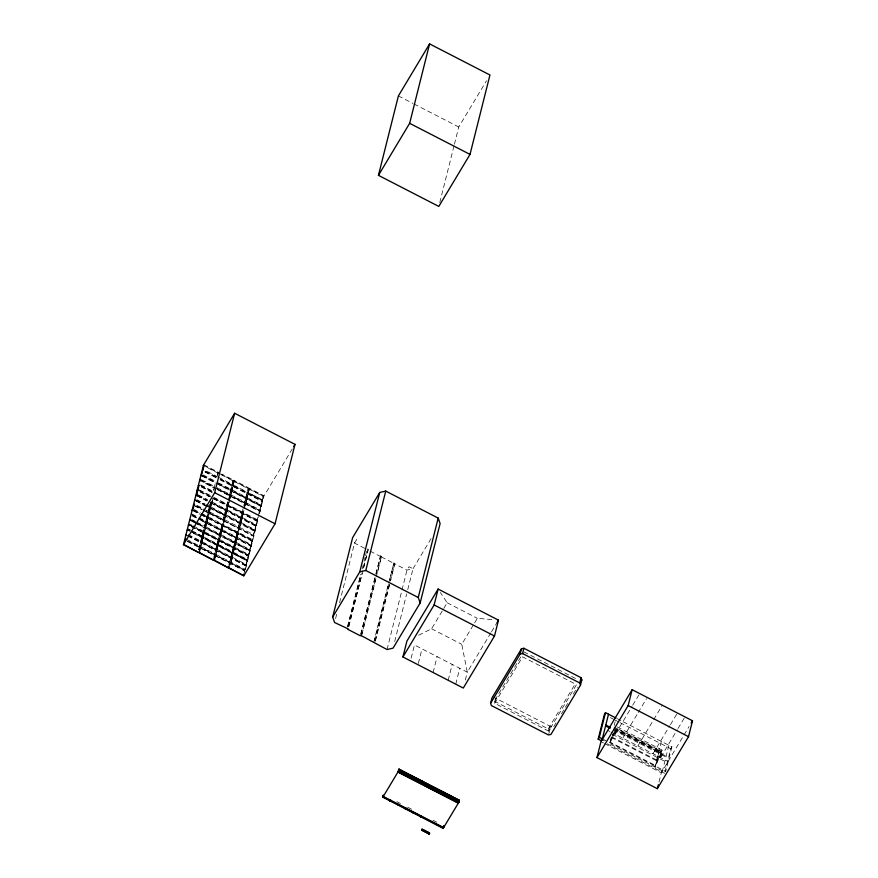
<?xml version="1.0" encoding="UTF-8"?>
<svg xmlns="http://www.w3.org/2000/svg" width="878" height="878" viewBox="0 0 878 878"><rect width="100%" height="100%" fill="white"/><g stroke="black" fill="none" stroke-linecap="round" stroke-linejoin="round"><path stroke-width="0.66" stroke-dasharray="4.39 3.29" d="M198.637 549.694L210.127 503.939M213.595 490.133L214.144 487.948L202.511 481.967M215.121 484.085L214.298 487.356L201.501 480.771M205.156 471.442L216.789 477.434L217.963 472.77M198.845 549.979L199.668 546.698L189.198 541.309M199.328 546.917L200.919 541.737L190.449 536.348M200.579 541.956L202.159 536.776L194.016 532.584M201.83 536.996L203.411 531.816L195.267 527.623M203.07 532.024L204.662 526.844L195.355 522.059M204.322 527.063L205.902 521.883L198.922 518.294M205.562 522.103L207.153 516.923L194.356 510.327M206.813 517.142L208.393 511.962L206.067 510.755M208.624 512.467L208.064 512.17L209.644 506.99L206.154 505.201M209.304 507.21L210.896 502.029M213.804 490.418L214.627 487.136M217.546 475.525L218.37 472.254L204.409 465.066M199.196 549.99L211.038 501.437M199.218 552.471L200.393 547.795M214.989 554.984L200.458 547.499L201.633 542.834M216.24 550.023L201.71 542.538L202.884 537.874M217.481 545.051L202.961 537.577L204.124 532.913M218.732 540.091L204.201 532.617L205.375 527.941M219.972 535.13L205.452 527.645L206.626 522.981M221.223 530.169L206.692 522.684L207.867 518.02M209.118 513.059L207.943 517.724L209.524 512.543L223.484 519.732L221.904 524.912M223.714 520.237L209.194 512.763L210.358 508.088M224.966 515.276L210.435 507.791L211.609 503.127M226.206 510.316L211.686 502.831L212.235 500.647M199.975 550.561L200.799 547.29L214.759 554.479L213.661 558.847M200.458 547.499L202.05 542.319L216.01 549.507L214.419 554.687M201.71 542.538L203.29 537.358L217.25 544.547L215.67 549.727M202.961 537.577L204.541 532.397L218.501 539.586L216.921 544.766M204.201 532.617L205.792 527.437L219.752 534.625L218.161 539.805M205.452 527.645L207.032 522.465L220.993 529.654L219.412 534.834M206.692 522.684L208.284 517.504L222.244 524.693L220.652 529.873M209.194 512.763L210.775 507.572L224.735 514.771L223.155 519.952M210.435 507.791L212.026 502.611L225.986 509.8L224.395 514.98M211.686 502.831L212.992 498.737M213.727 557.475L227.709 501.777M233.054 480.54L229.235 495.73L229.718 494.918L216.921 488.322M225.646 510.019L227.226 504.839L214.43 498.254M226.886 505.059L227.929 502.062M228.62 499.286L229.718 494.918M229.388 495.126L230.969 489.946L217.009 482.757M230.629 490.165L232.22 484.985L220.587 478.993M231.88 485.205L233.46 480.025L221.827 474.032M214.012 558.858L228.554 500.976M228.708 500.383L233.614 480.826M214.583 559.143L215.483 555.576M230.08 562.754L215.56 555.28L216.723 550.605M217.974 545.644L216.8 550.308L231.331 557.793M232.571 552.833L218.051 545.348L219.226 540.683M233.822 547.861L219.291 540.387L220.466 535.723M235.063 542.9L220.543 535.415L221.717 530.751M236.314 537.94L221.794 530.455L222.957 525.79M224.208 520.83L223.034 525.494L224.625 520.314L224.131 521.126M238.805 528.007L224.285 520.533L225.459 515.869M240.056 523.047L225.525 515.562L226.7 510.897M241.296 518.086L226.776 510.601L227.951 505.937M229.125 501.272L228.028 505.64L229.334 501.547M229.268 500.679L230.442 496.015M245.039 503.193L230.519 495.708L231.693 491.043M246.29 498.232L231.759 490.747L232.933 486.083M234.185 481.122L233.01 485.786L234.591 480.606L248.551 487.795L246.97 492.975M215.066 558.331L215.889 555.061L229.849 562.249L228.752 566.617M215.56 555.28L217.14 550.089L231.101 557.289L229.52 562.469M216.657 550.912L218.392 545.128L232.352 552.317L230.76 557.497M218.051 545.348L219.632 540.168L233.592 547.356L232.011 552.536M219.291 540.387L220.883 535.207L234.843 542.395L233.252 547.576M220.543 535.415L222.123 530.235L236.083 537.435L234.503 542.615M221.794 530.455L223.374 525.274L237.334 532.463L235.754 537.643M224.285 520.533L225.865 515.353L239.826 522.542L238.245 527.722M225.525 515.562L227.117 510.381L241.077 517.581L239.485 522.761M226.776 510.601L228.357 505.421L242.317 512.609L240.737 517.79M230.036 498.77L230.859 495.499L244.808 502.688L243.996 505.958M230.519 495.708L232.099 490.528L246.059 497.716L244.479 502.907M231.759 490.747L233.35 485.567L247.311 492.756L245.719 497.936M228.818 565.245L243.074 508.461M243.777 505.684L248.145 488.311M228.829 567.715L243.645 508.757M243.799 508.153L248.704 488.596M230.574 563.347L230.98 562.831L244.94 570.02L244.457 570.832L257.902 517.329M244.611 570.239L230.651 563.05L231.814 558.386M246.422 565.564L231.891 558.079L233.065 553.414M247.662 560.603L233.142 553.118L234.316 548.454M248.913 555.642L234.382 548.157L235.556 543.493M250.164 550.671L235.633 543.197L236.808 538.532M251.404 545.71L236.884 538.225L238.048 533.561M239.299 528.6L238.125 533.264L238.618 532.452L252.579 539.641L252.085 540.453M253.896 535.789L239.376 528.304L240.55 523.639M255.147 530.817L240.616 523.343L241.79 518.678M256.398 525.856L241.867 518.371L243.041 513.707M243.941 510.14L243.118 513.41L243.601 512.598L257.561 519.787L257.078 520.599M244.358 508.45L245.533 503.785M260.129 510.963L245.61 503.489L246.784 498.825M261.381 506.002L246.85 498.517L248.024 493.853M249.275 488.892L248.101 493.557L249.659 488.431L263.641 495.565L262.061 500.745M230.431 565.015L230.98 562.831M231.133 562.238L232.231 557.87L246.191 565.059L245.094 569.427L231.133 562.238L230.651 563.05M231.891 558.079L233.482 552.899L247.442 560.087L245.851 565.278M233.142 553.118L234.722 547.938L248.683 555.126L247.585 559.495L247.102 560.307L194.126 532.068M234.382 548.157L235.973 542.977L249.934 550.166L248.342 555.346M235.633 543.197L237.214 538.016L251.174 545.205L249.593 550.385M236.884 538.225L238.465 533.045L252.425 540.233L250.845 545.425M239.376 528.304L240.956 523.123L254.916 530.312L253.336 535.492M240.616 523.343L242.207 518.163L256.167 525.351L254.576 530.531M241.867 518.371L243.447 513.191L257.408 520.38L255.827 525.56M245.401 505.454L245.95 503.27L259.91 510.458L259.087 513.729M245.61 503.489L247.19 498.309L261.15 505.498L259.416 511.27M246.85 498.517L248.441 493.337L262.401 500.526L260.81 505.706M258.319 515.638L263.235 496.081M243.843 574.388L244.666 571.106M245.445 569.438L258.736 516.527M259.438 513.751L263.795 496.377L292.231 448.976M439.801 202.456L454.102 145.539M454.431 144.212L458.755 127.003L486.5 80.765M335.594 618.551L337.251 611.933M339.577 602.67L354.547 543.109L356.589 539.696L354.613 538.675M347.633 626.255L360.606 574.629M347.6 627.09L360.891 574.146M362.23 568.845L365.215 556.937M365.555 555.609L366.883 550.319M348.61 626.76L368.189 549.496L367.213 548.991M348.906 626.266L362.208 573.323M363.536 568.033L368.189 549.496M360.66 634.454L375.619 574.892M375.949 573.564L380.569 555.873L381.546 556.378L377.222 573.586M360.957 633.96L380.569 555.873M361.308 636.276L375.938 578.042M376.267 576.714L381.546 556.378M361.934 634.465L375.894 578.876M373.688 642.652L388.306 584.419M388.647 583.091L393.926 562.754L394.902 563.259L390.578 580.457M374.302 640.841L389.272 581.28M389.602 579.963L393.926 562.754M375.323 640.512L394.902 563.259M375.29 641.346L390.249 581.785M387.033 649.533L401.663 591.3M402.003 589.972L406.986 570.118L409.038 566.705L413 568.746L407.008 592.573M394.705 641.544L406.679 593.89M411.134 658.204L414.46 644.968L467.283 672.175L464.956 681.438M418.345 663.417L422 648.853M433.106 672.515L437.101 656.623M448.197 680.285L452.192 664.405M455.748 684.171L459.732 668.29M494.698 703.311L522.586 656.821L576.539 684.599L548.651 731.1L494.698 703.311L495.938 698.35M548.651 731.1L549.891 726.128M548.849 733.668L549.837 729.717L552.273 729.168M662.451 770.906L609.628 743.71L611.121 737.75M614.227 725.393L615.138 721.738M610.265 742.217L611.439 737.531L615.324 731.067L610.265 742.217L655.537 765.539L660.596 754.378L656.711 760.853L655.537 765.539M615.28 734.282L617.135 726.885L662.407 750.207L660.552 757.604M661.332 741.416L654.9 767.021L661.2 753.379L615.928 730.057L614.567 735.479L632.028 706.373M611.626 736.807L656.898 760.128L659.345 750.383L614.073 727.061M661.2 753.379L659.839 758.79L677.3 729.684M656.898 760.128L661.694 751.392L616.422 728.081M658.983 782.068L661.31 772.794L689.032 726.6M668.882 745.301L662.692 769.907L661.562 771.795M664.909 772.058L670.77 748.736L671.9 746.849L622.019 721.167M671.9 746.849L665.722 771.466L602.33 738.826M615.39 731.231L609.628 743.71M218.37 472.254L217.887 473.066L205.09 466.47M216.789 477.434L217.272 476.622L205.639 470.63M211.532 503.423L212.026 502.611M209.162 507.802L209.644 506.99M210.292 508.395L210.775 507.572M207.91 512.774L208.393 511.962M209.041 513.356L209.524 512.543M206.659 517.735L207.153 516.923M207.79 518.316L208.284 517.504M205.419 522.695L205.902 521.883M206.549 523.277L207.032 522.465M204.168 527.656L204.662 526.844M232.977 480.837L233.46 480.025M205.298 528.249L205.792 527.437M202.928 532.628L203.411 531.816M234.108 481.418L234.591 480.606M231.726 485.797L232.22 484.985M204.058 533.209L204.541 532.397M201.677 537.588L202.159 536.776M232.857 486.379L233.35 485.567M230.486 490.758L230.969 489.946M202.807 538.17L203.29 537.358M200.425 542.549L200.919 541.737M231.616 491.34L232.099 490.528M201.556 543.131L202.05 542.319M199.185 547.51L199.668 546.698M230.365 496.311L230.859 495.499M200.316 548.102L200.799 547.29M226.743 505.651L227.226 504.839M227.874 506.233L228.357 505.421M225.492 510.612L225.986 509.8M226.623 511.194L227.117 510.381M224.252 515.584L224.735 514.771M225.383 516.165L225.865 515.353M223.001 520.544L223.484 519.732M221.75 525.505L222.244 524.693M222.891 526.087L223.374 525.274M220.51 530.466L220.993 529.654M221.64 531.058L222.123 530.235M219.259 535.437L219.752 534.625M220.389 536.019L220.883 535.207M218.018 540.398L218.501 539.586M246.817 493.568L247.311 492.756M219.149 540.98L219.632 540.168M216.767 545.359L217.25 544.547M247.947 494.149L248.441 493.337M245.577 498.539L246.059 497.716M217.898 545.94L218.392 545.128M215.516 550.319L216.01 549.507M246.707 499.121L247.19 498.309M244.325 503.5L244.808 502.688M214.276 555.291L214.759 554.479M245.456 504.082L245.95 503.27M215.406 555.873L215.889 555.061M241.988 512.829L242.471 512.017L228.51 504.828M241.834 513.421L242.317 512.609M242.965 514.003L243.447 513.191M240.583 518.393L241.077 517.581M241.713 518.975L242.207 518.163M239.343 523.354L239.826 522.542M240.473 523.936L240.956 523.123M236.994 532.683L237.488 531.87L223.528 524.682M236.84 533.275L237.334 532.463M237.982 533.857L238.465 533.045M235.6 538.247L236.083 537.435M236.731 538.829L237.214 538.016M234.349 543.208L234.843 542.395M235.48 543.789L235.973 542.977M233.109 548.168L233.592 547.356M261.907 501.338L262.401 500.526M234.239 548.75L234.722 547.938M231.858 553.129L232.352 552.317M260.667 506.31L261.15 505.498M232.988 553.711L233.482 552.899M230.607 558.101L231.101 557.289M231.748 558.682L232.231 557.87M229.367 563.061L229.849 562.249M256.925 521.203L257.408 520.38M255.674 526.163L256.167 525.351M254.433 531.124L254.916 530.312M251.942 541.057L252.425 540.233M250.691 546.017L251.174 545.205M249.44 550.978L249.934 550.166M248.683 555.126L248.2 555.939L195.223 527.7M246.948 560.91L247.442 560.087M245.708 565.871L246.191 565.059M431.065 538.62L413 568.746L406.986 570.118L394.606 563.742M418.663 635.222L431.581 628.78L443.116 609.551M443.796 608.421L447.187 602.769L440.383 592.485M490.857 632.873L467.283 672.175L461.762 644.32L473.977 623.962M474.658 622.831L477.369 618.31L493.206 619.692M491.548 631.71L497.102 622.469M494.841 700.183L523.134 653.012M548.234 728.894L575.694 683.128M553.798 726.622L556.586 721.968M561.47 713.836L567.748 703.377M573.323 694.081L577.505 687.101M612.262 735.742L614.183 732.537M614.83 731.473L616.104 729.333L661.386 752.655M632.72 705.21L639.7 693.576M622.82 738.168L637.472 713.748M638.174 712.585L646.548 698.625M637.911 745.938L662.341 705.232M653.012 753.719L669.749 725.799M670.452 724.635L676.729 714.165M659.345 750.383L658.895 751.14L614.809 728.433M678.003 728.52L684.972 716.898M658.851 752.369L662.407 750.207M658.621 753.258L661.694 751.392M398.392 95.921L412.879 103.384M414.087 103.999L458.755 127.003M204.003 465.57L218.523 473.055M219.094 473.352L263.795 496.377M364.666 548.322L354.547 543.109L353.395 539.838M370.154 551.143L380.273 556.356M381.25 556.861L393.629 563.237M221.344 474.844L263.729 496.674M218.402 477.204L232.363 484.393M233.493 484.974L247.453 492.163M205.496 471.223L217.129 477.215M220.246 479.212L262.632 501.042M205.079 471.738L216.712 477.731M220.169 479.509L262.555 501.338M205.002 472.035L216.636 478.027M220.093 479.805L262.478 501.634M203.235 474.987L216.032 481.583M218.326 482.768L231.123 489.353M232.253 489.935L246.213 497.124M247.344 497.705L261.304 504.894M201.918 474.987L214.715 481.583M202.741 475.799L215.538 482.395M216.668 482.977L231.199 490.462M202.664 476.106L215.461 482.691M218.918 484.469L261.304 506.299M201.435 475.799L215.384 482.988M216.526 483.569L261.227 506.595M447.187 602.769L477.369 618.31M201.984 479.959L213.617 485.951M217.075 487.729L229.871 494.314M231.002 494.896L244.962 502.084M246.092 502.677L260.053 509.866M200.667 479.948L213.464 486.544M215.428 487.938L229.948 495.422M200.261 480.464L214.221 487.652M217.678 489.441L260.064 511.259M217.601 489.737L259.987 511.567M200.733 484.919L212.366 490.912M523.837 651.849L577.779 679.638M200.59 485.512L213.387 492.108M201.413 486.335L213.047 492.317M201.336 486.631L212.97 492.624M201.26 486.928L212.893 492.92M199.493 489.88L211.126 495.872M213.42 497.058L227.38 504.246M198.176 489.88L209.809 495.872M200.162 491.296L211.796 497.288M214.089 498.463L257.638 520.895M200.096 491.592L209.403 496.388M212.86 498.166L257.561 521.192M200.019 491.889L209.326 496.685M212.783 498.463L257.495 521.488M198.241 494.841L207.548 499.637M212.169 502.018L226.129 509.207M227.259 509.789L241.22 516.977M242.35 517.559L256.31 524.748M198.099 495.444L207.406 500.23M196.595 495.06L207.065 500.449M197.682 495.96L206.988 500.745M210.479 502.545L256.321 526.152M196.442 495.653L206.912 501.042M210.972 503.138L256.244 526.449M197.001 499.812L205.145 504.005M206.308 504.598L209.798 506.397M210.929 506.979L224.889 514.168M226.019 514.749L239.979 521.938M241.11 522.531L255.07 529.719M195.684 499.801L204.991 504.598M195.344 500.021L204.651 504.817M205.814 505.41L209.875 507.506M195.267 500.317L255.07 531.113M196.365 501.217L254.993 531.42M617.256 718.709L620.823 720.553M610.397 717.655L614.018 719.521M615.226 720.136L618.847 722.001M620.055 722.627L670.77 748.736M196.913 505.366L205.057 509.569M206.22 510.162L208.547 511.358M209.677 511.94L223.638 519.139M224.768 519.721L238.728 526.91M239.859 527.491L253.819 534.68M196.76 505.969L204.903 510.162M196.431 506.189L202.247 509.174M194.027 505.278L202.17 509.481M203.334 510.074L253.83 536.085M193.95 505.585L202.094 509.778M203.257 510.37L253.753 536.381M431.581 628.78L461.762 644.32M193.336 509.141L200.316 512.73M201.479 513.334L207.296 516.33M208.437 516.912L222.386 524.1M194.016 510.546L202.159 514.738M203.323 515.342L252.655 540.749M192.776 510.25L199.756 513.839M200.919 514.442L252.579 541.046M192.699 510.546L199.679 514.135M200.842 514.738L252.502 541.342M613.568 729.047L666.391 756.254L666.172 757.143L613.349 729.947M192.095 514.102L197.912 517.098M199.076 517.691L206.056 521.291M207.186 521.872L221.146 529.061M222.277 529.643L236.237 536.831M237.367 537.413L251.327 544.601M191.942 514.695L197.759 517.691M191.602 514.914L197.418 517.91M198.582 518.503L206.132 522.388M192.699 515.814L199.679 519.403M200.842 520.006L251.327 546.006M192.622 516.11L196.112 517.899M200.766 520.303L251.262 546.303M607.73 730.397L609.892 731.506M610.967 732.065L668.103 761.489M612.405 734.359L667.39 762.675M192.008 519.666L195.498 521.455M196.661 522.059L204.804 526.251M205.935 526.833L219.895 534.022M221.026 534.603L234.986 541.803M236.116 542.385L250.076 549.573M190.702 519.655L194.192 521.455M191.525 520.478L196.178 522.871M197.341 523.475L204.881 527.36M192.611 521.367L196.101 523.167M197.265 523.771L250.087 550.967M190.208 520.467L193.698 522.267M194.861 522.871L250.011 551.274M611.439 737.531L656.711 760.853M189.604 524.023L191.931 525.22M193.094 525.823L203.564 531.212M204.695 531.794L218.655 538.993M219.785 539.575L233.746 546.764M234.876 547.345L248.836 554.534M190.614 525.22L194.104 527.019L190.603 525.242M189.11 524.835L203.641 532.32M191.36 526.339L248.836 555.939M191.294 526.635L248.759 556.235M602.078 739.825L604.24 740.933M607.236 743.82L664.58 773.353M190.68 530.191L188.353 528.995L192.973 531.453M191.843 530.784L202.313 536.184M203.444 536.765L217.404 543.954M218.534 544.536L232.494 551.724M233.625 552.306L247.585 559.495M600.947 741.712L603.362 742.953M604.569 743.578L661.31 772.794M187.87 529.807L190.197 531.003M191.36 531.596L202.39 537.281M187.793 530.103L190.12 531.3M191.283 531.903L247.596 560.899M193.533 533.396L247.519 561.196M188.265 534.548L201.062 541.144M202.203 541.726L216.153 548.915M217.294 549.496L231.254 556.685M232.385 557.267L246.345 564.455M187.782 535.361L201.15 542.242M187.705 535.668L246.345 565.86M187.629 535.964L246.268 566.156M492.734 696.693L553.096 727.785M187.025 539.52L199.822 546.105M200.952 546.687L214.912 553.875M216.043 554.457L230.003 561.657M187.694 540.925L199.899 547.213M187.629 541.221L244.534 570.535M187.552 541.528L245.028 571.128M494.281 701.105L549.837 729.717M396.834 801.647L400.456 803.513M407.699 807.244L412.528 809.725M433.063 820.293L436.684 822.159M262.544 499.933L248.562 492.799L262.544 499.933"/><path stroke-width="1.32" d="M183.48 544.7L203.433 465.285L234.635 413.264L295.008 444.356L275.055 523.771L243.854 575.792L183.48 544.7L214.693 492.679L234.635 413.264M188.397 525.143L188.968 525.439L188.474 524.846M193.127 508.856L193.676 506.672M197.835 490.1L198.933 485.732L198.373 485.435M199.613 480.475L200.184 480.76L199.69 480.178M201.852 474.109L202.401 471.925M198.582 552.471L184.128 544.689M213.672 560.241L199.218 552.471L199.701 551.658M228.192 567.726L228.752 566.617M228.763 568.022L215.472 560.833M243.283 575.496L243.843 574.388M243.854 575.792L229.399 568.011M378.44 175.337L398.392 95.921L429.594 43.9L489.957 74.992L470.015 154.407L438.802 206.429L378.44 175.337L409.653 123.315L429.594 43.9M332.685 617.069L352.627 537.654L379.735 492.459L385.749 491.087L438.188 518.097L440.108 523.551L420.156 602.966L393.048 648.162L387.033 649.533L360.617 635.288L360.331 635.782L347.951 629.405L348.248 628.911L334.595 622.524L332.685 617.069L359.793 571.874L379.735 492.459M359.793 571.874L365.797 570.502L385.749 491.087M402.925 656.963L406.909 641.083L438.122 589.061L498.484 620.153L494.501 636.034L463.288 688.056L402.925 656.963L434.127 604.953L438.122 589.061M420.156 602.966L418.246 597.512L438.188 518.097M383.445 795.83L383.28 796.467L443.653 827.548M390.172 800.319L390.172 800.966M390.117 801.065L390.392 800.132M390.337 801.164L390.578 800.231M390.49 801.263L390.765 800.33L390.556 801.164M382.819 797.18L443.16 828.36L458.766 802.36L459.282 800.286L398.919 769.205L398.151 771.674L458.525 802.766L459.073 800.11L451.709 796.5M398.59 771.367L399.27 769.315M398.25 804.314L398.096 805.049M405.757 775.054L406.251 772.903L398.886 769.304M406.053 774.012L405.845 774.846L398.612 771.268M406.316 772.98L405.987 774.122L398.634 770.335M405.943 775.153L406.459 773.09M406.13 775.252L406.69 773.178M406.371 774.319L406.624 773.288M405.307 808.012L405.12 808.748M405.482 807.903L405.274 808.737M405.427 808.934L405.669 808.001M405.856 808.1L405.581 809.033M413.538 777.831L413.329 778.841M413.297 778.94L413.856 776.876M413.494 779.038L414.01 776.975L421.407 780.761M413.681 779.137L414.229 777.063M413.867 778.929L413.911 778.204M413.231 812.918L413.373 812.26M414.175 777.173L414.131 777.897L421.155 781.42L420.902 782.452M421.111 781.497L421.341 780.685L420.847 782.825L413.768 778.929M421.034 782.924L421.55 780.86M421.22 783.022L421.78 780.948M421.462 782.737L421.462 782.089M421.912 780.97L421.681 781.782L428.585 785.678M420.397 815.783L420.364 816.507M420.299 816.617L420.507 815.783M420.529 816.705L420.76 815.772M420.672 816.803L420.946 815.871M428.387 786.71L428.892 784.57L421.528 780.959M428.585 786.809L429.101 784.745M428.771 786.907L429.265 784.943M429.221 785.667L429.408 784.932M427.948 819.668L427.762 820.403M428.113 819.558L427.904 820.392M435.938 790.595L436.432 788.455L429.079 784.844M436.125 790.694L436.64 788.631L444.038 792.417L443.675 794.579M436.311 790.793L436.838 788.729M429.013 833.913L429.199 833.178M429.155 833.902L429.386 832.97L422.219 829.578M435.872 824.574L436.037 823.641M443.983 792.34L443.489 794.48L436.399 790.595L436.695 789.86M443.862 794.678L444.422 792.615M444.103 794.392L444.092 793.745M444.312 793.438L444.542 792.625M443.149 827.438L442.808 828.25L443.467 826.297M443.401 826.407L443.116 827.142M443.16 828.36L443.653 826.396M443.928 825.891L443.401 827.954L383.038 796.873M451.083 797.992L451.27 797.257M451.292 797.037L451.522 796.225L444.169 792.615M451.029 798.376L451.588 796.302M451.215 798.464L451.742 796.401M451.402 798.563L451.896 796.598M451.643 798.289L451.786 797.63M451.863 797.334L452.049 796.598M458.766 801.219L458.579 801.954L451.49 798.365M459.029 800.187L458.843 800.923L451.643 797.63M490.582 703.333L491.91 698.076L521.455 648.82L523.881 648.26L581.049 677.706L581.818 679.912L580.501 685.169L550.945 734.425L548.52 734.985L491.362 705.539L490.582 703.333L520.127 654.077L521.455 648.82M520.127 654.077L522.564 653.528L523.881 648.26M580.501 685.169L579.721 682.963L581.049 677.706M605.491 712.651L599.312 737.268L602.33 738.826L601.2 740.714L598.181 739.155L604.36 714.538L605.491 712.651L616.06 718.094M596.963 757.593L600.947 741.712L632.149 689.691L692.522 720.783L688.528 736.664L657.326 788.685L596.963 757.593L628.165 705.572L632.149 689.691M602.078 739.825L608.509 714.209M657.326 788.685L658.324 784.712M203.312 469.434L202.829 470.246L204.003 465.57L203.433 465.285M200.338 480.167L200.821 479.355M200.184 480.76L200.667 479.948M198.176 489.88L197.122 490.396M197.078 494.248L196.595 495.06L197.769 490.396L197.199 490.1M194.104 504.982L194.587 504.17M193.95 505.585L194.433 504.773M188.968 525.439L189.45 524.627M185.368 539.729L185.862 538.916M214.309 560.241L214.792 559.429M293.614 446.672L295.008 444.356M398.919 769.205L407.129 773.957M383.477 795.402L383.203 796.236M398.316 771.038L397.91 772.08L458.272 803.172L458.623 801.877M398.821 770.434L406.02 773.716M383.192 796.719L383.006 797.454L383.313 795.205L382.797 797.279L398.403 771.268L458.766 802.36M497.102 622.469L498.484 620.153M406.514 774.308L406.163 775.153L413.351 778.566M413.648 777.71L406.174 774.22M421.253 782.924L428.42 786.611M412.803 811.974L412.671 812.633M412.956 811.898L412.814 812.622M428.694 785.678L421.264 781.991M429.002 785.975L436.245 789.19M428.793 786.809L436.026 790.398M429.144 785.964L429.013 786.622M436.289 789.366L428.815 785.876M436.805 788.828L436.553 789.86M420.924 816.145L420.738 816.705M436.772 789.552L443.719 793.547L436.366 789.761M421.989 830.215L422.197 829.381L429.551 833.167M443.884 794.579L451.051 798.278M451.215 797.334L444.367 793.361M451.325 797.334L443.906 793.646M458.92 801.021L451.457 797.531M580.995 681.295L581.818 679.912M598.181 739.155L599.312 737.268M691.129 723.11L692.522 720.783M409.653 123.315L470.015 154.407M203.356 465.581L203.926 465.878M200.941 475.207L201.435 475.799L200.864 475.514M434.127 604.953L494.501 636.034M628.165 705.572L688.528 736.664M214.693 492.679L275.055 523.771M365.797 570.502L418.246 597.512M198.45 485.139L199.01 485.424M522.564 653.528L579.721 682.963M195.882 495.368L196.442 495.653M194.707 500.032L195.201 500.614L194.631 500.328M193.456 504.993L194.027 505.278M192.216 509.953L192.776 510.25M192.139 510.25L192.699 510.546M610.342 727.379L606.029 725.162L605.798 726.051L610.111 728.279M189.714 519.886L190.285 520.171M189.648 520.182L190.208 520.467M187.146 530.103L187.716 530.4M185.982 534.768L186.465 535.361L185.906 535.075M406.437 773.189L413.801 776.8L413.571 777.612L406.635 773.935M409.543 775.208L415.579 778.314M417.994 779.554L444.553 793.24M450.59 796.346L457.833 800.077M459.051 801.219L398.678 770.138L459.018 801.318M413.725 778.106L421.078 781.892M398.425 771.169L458.788 802.251M398.052 771.839L458.426 802.92M415.7 813.467L418.027 814.663M421.802 830.116L429.342 834.001M422.033 829.183L421.769 830.215L429.32 834.1L429.583 833.068L422.033 829.183"/></g></svg>
